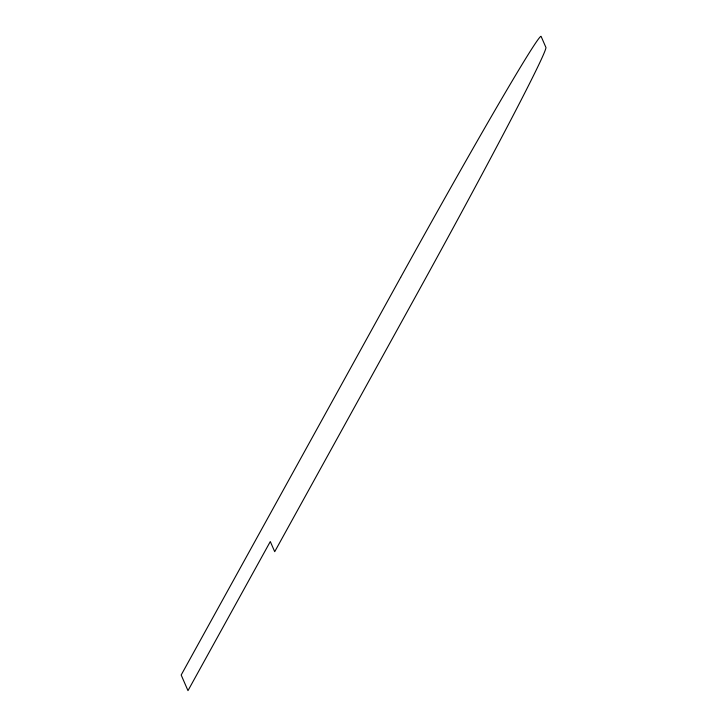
<?xml version="1.0" encoding="UTF-8"?>
<svg xmlns="http://www.w3.org/2000/svg" width="727" height="727" viewBox="0 0 727 727"><rect width="100%" height="100%" fill="white"/><g stroke="black" fill="none" stroke-linecap="round" stroke-linejoin="round"><path stroke-width="1.09" d="M400.659 277.405L181.177 675.01L187.984 690.65L270.299 541.551L274.706 551.684L411.891 303.177A283.893 6.443 -61.1 0 0 545.823 47.228L541.088 36.35A283.893 6.443 -61.1 0 0 400.659 277.405"/></g></svg>
